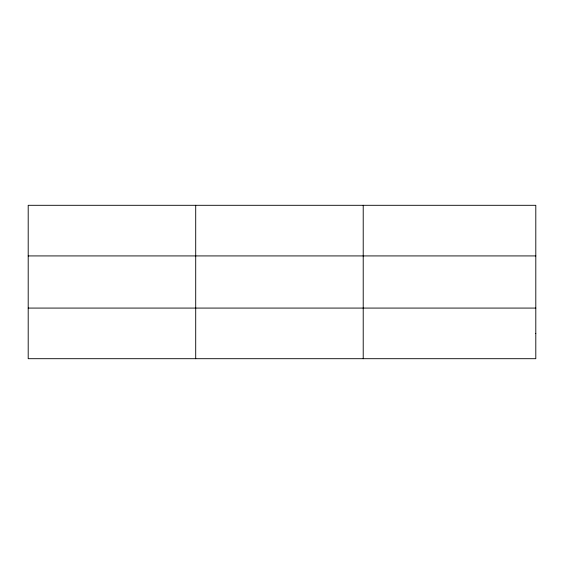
<?xml version="1.0" encoding="UTF-8"?>
<svg xmlns="http://www.w3.org/2000/svg" width="564" height="564" viewBox="0 0 564 564"><rect width="100%" height="100%" fill="white"/><g stroke="black" fill="none" stroke-linecap="round" stroke-linejoin="round"><path stroke-width="0.85" d="M195.708 358.697L195.708 205.303M363.216 358.697L363.216 205.303M28.2 255.922L535.8 255.922M28.2 308.078L535.8 308.078M535.8 333.387L535.8 358.697L28.2 358.697L28.2 205.303L535.8 205.303L535.8 333.387"/></g></svg>
